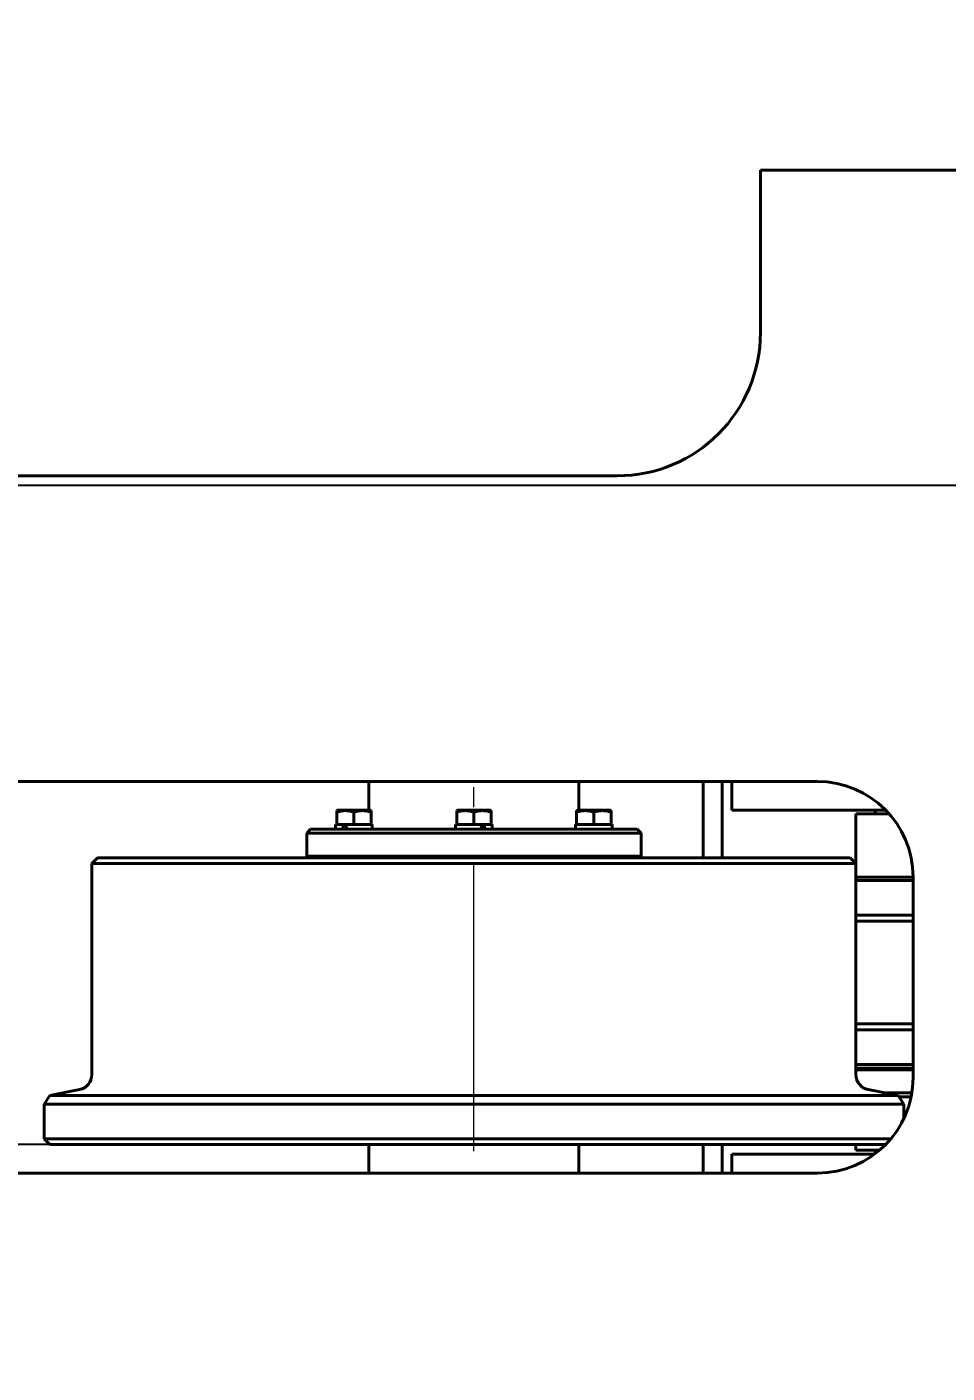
# Model space of a CAD drawing. Header units: millimetres. Extents: x 0 to 594, y 0 to 420.
# Drawn here: x 75.48 to 99.57, y 108.69 to 143.92 of the extents above; entities that cross this region are included whole.
import ezdxf

# ---------------------------------------------------------------- set-up
doc = ezdxf.new("R2010")
doc.units = ezdxf.units.MM
for name, pattern in [('K5LT_AXLED', [12, 7.5, -1.5, 1.5, -1.5]), ('K5LT_BASIC', [0]), ('K5LT_THIN', [0])]:
    doc.linetypes.add(name, pattern=pattern)
doc.layers.add('Системный слой', color=7, linetype='Continuous')
doc.styles.add('KDIMTEXTSTYLE', font='GOST_AU.SHX', dxfattribs={"width": 0.96, "oblique": 15, "height": 5})
doc.dimstyles.new('KDIMSTYLE (0.05)', dxfattribs={"dimtxt": 5, "dimasz": 1, "dimexe": 2, "dimexo": 0.0625, "dimgap": 1, "dimtad": 1, "dimlfac": 20, "dimtxsty": 'KDIMTEXTSTYLE', "dimsah": 1, "dimcen": 0.09, "dimdle": 1, "dimadec": 0, "dimazin": 0, "dimtfac": 0.667, "dimtmove": 0, "dimatfit": 3, "dimfxl": 1, "dimtvp": 1, "dimtolj": 1, "dimtzin": 0, "dimarcsym": 0})

# ---------------------------------------------------------------- blocks, each defined once
blk = doc.blocks.new('U271')
at = {"layer": 'Системный слой', "color": 150, "linetype": 'K5LT_BASIC', "lineweight": 40, "true_color": 0x0080ff}
for p, q in [((93.683, 124.172), (93.683, 122.172)), ((93.683, 114.672), (93.683, 113.922))]:
    blk.add_line(p, q, dxfattribs=at)
blk = doc.blocks.new('U274')
at = {"layer": 'Системный слой', "color": 150, "linetype": 'K5LT_BASIC', "lineweight": 40, "true_color": 0x0080ff}
for p, q in [((90.323, 123.047), (90.403, 123.047)), ((90.692, 123.047), (90.773, 123.047))]:
    blk.add_line(p, q, dxfattribs=at)
blk = doc.blocks.new('U275')
at = {"layer": 'Системный слой', "color": 150, "linetype": 'K5LT_BASIC', "lineweight": 40, "true_color": 0x0080ff}
for p, q in [((89.873, 123.047), (89.953, 123.047)), ((90.242, 123.047), (90.323, 123.047))]:
    blk.add_line(p, q, dxfattribs=at)
blk = doc.blocks.new('U276')
at = {"layer": 'Системный слой', "color": 150, "linetype": 'K5LT_BASIC', "lineweight": 40, "true_color": 0x0080ff}
for p, q in [((86.703, 123.047), (86.733, 123.047)), ((86.814, 123.047), (87.103, 123.047)), ((87.264, 123.047), (87.361, 123.047)), ((87.444, 123.047), (87.553, 123.047)), ((87.633, 123.047), (87.663, 123.047))]:
    blk.add_line(p, q, dxfattribs=at)
blk = doc.blocks.new('U314')
at = {"layer": 'Системный слой', "color": 150, "linetype": 'K5LT_BASIC', "lineweight": 40, "true_color": 0x0080ff}
for p, q in [((86.733, 123.047), (86.814, 123.047)), ((87.103, 123.047), (87.183, 123.047))]:
    blk.add_line(p, q, dxfattribs=at)
blk = doc.blocks.new('U315')
at = {"layer": 'Системный слой', "color": 150, "linetype": 'K5LT_BASIC', "lineweight": 40, "true_color": 0x0080ff}
for p, q in [((87.183, 123.047), (87.264, 123.047)), ((87.361, 123.047), (87.444, 123.047)), ((87.553, 123.047), (87.633, 123.047))]:
    blk.add_line(p, q, dxfattribs=at)
blk = doc.blocks.new('U316')
at = {"layer": 'Системный слой', "color": 150, "linetype": 'K5LT_BASIC', "lineweight": 40, "true_color": 0x0080ff}
for p, q in [((83.564, 123.047), (83.594, 123.047)), ((83.674, 123.047), (83.747, 123.047)), ((83.825, 123.047), (83.964, 123.047)), ((84.124, 123.047), (84.414, 123.047)), ((84.494, 123.047), (84.524, 123.047))]:
    blk.add_line(p, q, dxfattribs=at)
blk = doc.blocks.new('U333')
at = {"layer": 'Системный слой', "color": 150, "linetype": 'K5LT_BASIC', "lineweight": 40, "true_color": 0x0080ff}
for p, q in [((84.044, 123.047), (84.124, 123.047)), ((84.414, 123.047), (84.494, 123.047))]:
    blk.add_line(p, q, dxfattribs=at)
blk = doc.blocks.new('U334')
at = {"layer": 'Системный слой', "color": 150, "linetype": 'K5LT_BASIC', "lineweight": 40, "true_color": 0x0080ff}
for p, q in [((83.594, 123.047), (83.674, 123.047)), ((83.747, 123.047), (83.825, 123.047)), ((83.964, 123.047), (84.044, 123.047))]:
    blk.add_line(p, q, dxfattribs=at)
blk = doc.blocks.new('U335')
at = {"layer": 'Системный слой', "color": 150, "linetype": 'K5LT_BASIC', "lineweight": 40, "true_color": 0x0080ff}
for p, q in [((84.414, 123.422), (83.617, 123.422)), ((84.472, 123.422), (84.414, 123.422))]:
    blk.add_line(p, q, dxfattribs=at)
blk = doc.blocks.new('U336')
at = {"layer": 'Системный слой', "color": 150, "linetype": 'K5LT_BASIC', "lineweight": 40, "true_color": 0x0080ff}
for p, q in [((89.843, 123.047), (89.873, 123.047)), ((89.953, 123.047), (90.242, 123.047)), ((90.403, 123.047), (90.692, 123.047)), ((90.773, 123.047), (90.798, 123.047))]:
    blk.add_line(p, q, dxfattribs=at)
blk = doc.blocks.new('U344')
at = {"layer": 'Системный слой', "color": 150, "linetype": 'K5LT_BASIC', "lineweight": 40, "true_color": 0x0080ff}
for p, q in [((93.183, 122.172), (93.183, 124.172)), ((93.183, 113.922), (93.183, 114.672))]:
    blk.add_line(p, q, dxfattribs=at)
blk = doc.blocks.new('U360')
at = {"layer": 'Системный слой', "color": 150, "linetype": 'K5LT_BASIC', "lineweight": 40, "true_color": 0x0080ff}
for p, q in [((97.683, 123.322), (97.683, 123.422)), ((97.683, 114.427), (97.683, 114.522))]:
    blk.add_line(p, q, dxfattribs=at)
blk = doc.blocks.new('U387')
at = {"layer": 'Системный слой', "color": 30, "linetype": 'K5LT_AXLED', "lineweight": 18, "true_color": 0xff8000}
for q in [(106.183, 143.922), (94.183, 131.922), (106.183, 119.922), (118.183, 131.922)]:
    blk.add_line((106.183, 131.922), q, dxfattribs=at)
blk = doc.blocks.new('KDIMARROW_01')
at = {"layer": 'Системный слой'}
blk.add_hatch(color=0, dxfattribs=at).paths.add_polyline_path([(-5, -0.658), (0, 0), (-5, 0.658), (-4.5, 0)])
at = {"layer": 'Системный слой', "color": 0, "linetype": 'K5LT_THIN', "lineweight": 18}
for p, q in [((-4.5, 0), (-5, 0.658)), ((-5, 0.658), (0, 0)), ((0, 0), (-5, -0.658)), ((-5, -0.658), (-4.5, 0)), ((0, 0), (-1, 0))]:
    blk.add_line(p, q, dxfattribs=at)

msp = doc.modelspace()

# ---------------------------------------------------------------- linework, layer by layer
at = {"layer": 'Системный слой', "color": 150, "linetype": 'K5LT_BASIC', "lineweight": 40, "true_color": 0x0080ff}
for p, q in [((94.68349, 140.17208), (169.68349, 140.17208)), ((94.68349, 135.92208), (94.68349, 140.17208)), ((74.18349, 132.17208), (90.93349, 132.17208)), ((96.17753, 124.17208), (74.18349, 124.17208)), ((84.43349, 123.42208), (84.43349, 124.17208)), ((89.93349, 123.42208), (89.93349, 124.17208)), ((93.93349, 124.17208), (93.93349, 123.42208)), ((83.59414, 123.40909), (83.61664, 123.42208)), ((83.59414, 123.3689), (83.59414, 123.40909)), ((83.59414, 123.04708), (83.59414, 123.3689)), ((84.04414, 123.04708), (84.04414, 123.3689)), ((84.49414, 123.40909), (84.47164, 123.42208)), ((84.49414, 123.40909), (84.49414, 123.3689)), ((84.49414, 123.04708), (84.49414, 123.3689)), ((86.73349, 123.40909), (86.75599, 123.42208)), ((86.73349, 123.3689), (86.73349, 123.40909)), ((86.73349, 123.04708), (86.73349, 123.3689)), ((87.61099, 123.42208), (86.75599, 123.42208)), ((87.18349, 123.04708), (87.18349, 123.3689)), ((87.63349, 123.40909), (87.61099, 123.42208)), ((87.63349, 123.40909), (87.63349, 123.3689)), ((87.63349, 123.04708), (87.63349, 123.3689)), ((89.87283, 123.40909), (89.89533, 123.42208)), ((89.87283, 123.3689), (89.87283, 123.40909)), ((89.87283, 123.04708), (89.87283, 123.3689)), ((90.75033, 123.42208), (89.89533, 123.42208)), ((90.32283, 123.04708), (90.32283, 123.3689)), ((90.77283, 123.40909), (90.75033, 123.42208)), ((90.77283, 123.40909), (90.77283, 123.3689)), ((90.77283, 123.04708), (90.77283, 123.3689)), ((97.96289, 123.42208), (93.93349, 123.42208)), ((97.18349, 122.02208), (97.18349, 123.32208)), ((97.18349, 123.32208), (98.05569, 123.32208)), ((83.56414, 122.92208), (83.56414, 123.04708)), ((84.52414, 122.92208), (84.52414, 123.04708)), ((86.70349, 122.92208), (86.70349, 123.04708)), ((87.66349, 122.92208), (87.66349, 123.04708)), ((89.84283, 122.92208), (89.84283, 123.04708)), ((90.80224, 123.04708), (90.7978, 123.04708)), ((90.80224, 123.04708), (90.80057, 122.98458)), ((82.90849, 122.92208), (82.80849, 122.82208)), ((82.80849, 122.82208), (82.80849, 122.22208)), ((91.55849, 122.82208), (82.80849, 122.82208)), ((91.45849, 122.92208), (82.90849, 122.92208)), ((91.45849, 122.92208), (91.55849, 122.82208)), ((91.55849, 122.82208), (91.55849, 122.22208)), ((77.33349, 122.17208), (77.18349, 122.02208)), ((77.18349, 116.50008), (77.18349, 122.02208)), ((77.18349, 122.02208), (97.18349, 122.02208)), ((77.33349, 122.17208), (97.03349, 122.17208)), ((91.55849, 122.22208), (82.80849, 122.22208)), ((83.74414, 122.22208), (83.74414, 122.17208)), ((84.34414, 122.22208), (84.34414, 122.17208)), ((86.88349, 122.22208), (86.88349, 122.17208)), ((87.48349, 122.22208), (87.48349, 122.17208)), ((90.02283, 122.22208), (90.02283, 122.17208)), ((90.62283, 122.22208), (90.62283, 122.17208)), ((97.03349, 122.17208), (97.18349, 122.02208)), ((97.18349, 116.50008), (97.18349, 122.02208)), ((97.18349, 121.67208), (98.67753, 121.67208)), ((97.18349, 121.58133), (98.67753, 121.58133)), ((98.67753, 116.42208), (98.67753, 121.67208)), ((97.18349, 120.67208), (98.67753, 120.67208)), ((97.18349, 120.51256), (98.67753, 120.51256)), ((97.18349, 117.8316), (98.67753, 117.8316)), ((97.18349, 117.67208), (98.67753, 117.67208)), ((97.18349, 116.76283), (98.67753, 116.76283)), ((97.18349, 116.67208), (98.67753, 116.67208)), ((97.18349, 116.62208), (98.67753, 116.62208)), ((76.08057, 115.95158), (75.93349, 115.73095)), ((76.08057, 115.95158), (76.86193, 116.10785)), ((76.08057, 115.95158), (98.2864, 115.95158)), ((98.2864, 115.95158), (97.50504, 116.10785)), ((97.93388, 116.02208), (98.64532, 116.02208)), ((98.2864, 115.95158), (98.43349, 115.73095)), ((98.30606, 115.92208), (98.62702, 115.92208)), ((75.93349, 114.82208), (75.93349, 115.73095)), ((75.93349, 115.73095), (98.43349, 115.73095)), ((98.43349, 115.34474), (98.43349, 115.73095)), ((75.93349, 114.82208), (98.09847, 114.82208)), ((75.93349, 114.82208), (76.08349, 114.67208)), ((76.08349, 114.67208), (97.96289, 114.67208)), ((84.43349, 114.67208), (84.43349, 113.92208)), ((89.93349, 114.67208), (89.93349, 113.92208)), ((97.18349, 114.52208), (97.18349, 114.67208)), ((97.18349, 114.52208), (97.80234, 114.52208)), ((93.93349, 113.92208), (93.93349, 114.42208)), ((93.93349, 114.42208), (97.67753, 114.42208)), ((74.18349, 113.92208), (96.17753, 113.92208))]:
    msp.add_line(p, q, dxfattribs=at)
at = {"layer": 'Системный слой', "color": 30, "linetype": 'K5LT_AXLED', "lineweight": 18, "true_color": 0xff8000}
msp.add_line((87.18349, 114.50008), (87.18349, 124.02208), dxfattribs=at)
at = {"layer": 'Системный слой', "color": 7, "linetype": 'K5LT_THIN', "lineweight": 18}
for p, q in [((83.77797, 122.22208), (83.77797, 122.17208)), ((84.31032, 122.22208), (84.31032, 122.17208)), ((86.91732, 122.22208), (86.91732, 122.17208)), ((87.44966, 122.22208), (87.44966, 122.17208)), ((90.05666, 122.22208), (90.05666, 122.17208)), ((90.589, 122.22208), (90.589, 122.17208))]:
    msp.add_line(p, q, dxfattribs=at)
at = {"layer": 'Системный слой', "color": 150, "linetype": 'K5LT_BASIC', "lineweight": 40, "true_color": 0x0080ff}
for centre, radius, start, end in [((90.93349, 135.92208), 3.75, 270, 0), ((96.17753, 121.67208), 2.5, 0, 90), ((84.38349, 122.17208), 0.05, 0, 90), ((89.98349, 122.17208), 0.05, 90, 180), ((76.78349, 116.50008), 0.4, 281.309932, 0), ((96.17753, 116.42208), 2.5, 270, 0), ((97.58349, 116.50008), 0.4, 180, 258.690068)]:
    msp.add_arc(centre, radius, start, end, dxfattribs=at)
for centre, major_axis, ratio, start_param, end_param in [((84.04414, 122.85666), (-0.42795, 1.3169), 0.1650759, 1.3723092, 1.4675792), ((84.04414, 123.1125), (-0.42795, 1.3169), 0.1650759, 1.56682676, 1.66209676), ((87.18349, 122.85666), (-0.42795, 1.3169), 0.1650759, 4.70841941, 4.80368942), ((87.18349, 123.1125), (-0.42795, 1.3169), 0.1650759, 4.51390185, 4.60917186), ((90.32283, 122.85666), (0, 1.31879), 0.36397023, 4.76201276, 4.85728276)]:
    msp.add_ellipse(centre, major_axis=major_axis, ratio=ratio, start_param=start_param, end_param=end_param, dxfattribs=at)
for points, knots in [([(84.04414, 123.3689), (84.02557, 123.37509), (83.99995, 123.38284), (83.96181, 123.39243), (83.9312, 123.39888), (83.89749, 123.40417), (83.86746, 123.40732), (83.83974, 123.40893), (83.81357, 123.40926), (83.78796, 123.40843), (83.75936, 123.40631), (83.72701, 123.40227), (83.67018, 123.39193), (83.6259, 123.37948), (83.59414, 123.3689)], [0, 0, 0, 0, 1.90502276, 2.60689452, 3.8443326, 4.96854384, 5.9570695, 6.81329934, 7.70142944, 8.53318741, 9.33577528, 10.52418436, 11.73854707, 15, 15, 15, 15]), ([(84.49414, 123.3689), (84.47879, 123.37402), (84.4532, 123.3819), (84.41511, 123.39173), (84.3812, 123.39888), (84.35286, 123.40333), (84.32754, 123.40631), (84.3019, 123.40846), (84.27032, 123.40941), (84.24408, 123.4087), (84.2174, 123.40699), (84.18941, 123.40405), (84.14669, 123.39711), (84.09816, 123.38584), (84.06183, 123.37479), (84.04414, 123.3689)], [0, 0, 0, 0, 1.67981626, 2.78068749, 4.10062144, 5.2997801, 5.78516139, 6.77396186, 7.99981908, 9.10206657, 9.53045066, 10.80659157, 12.05516695, 14.06256115, 16, 16, 16, 16]), ([(87.18349, 123.3689), (87.16813, 123.37402), (87.14254, 123.3819), (87.10445, 123.39173), (87.07055, 123.39888), (87.0422, 123.40333), (87.01689, 123.40631), (86.99124, 123.40846), (86.95966, 123.40941), (86.93342, 123.4087), (86.90675, 123.40699), (86.87876, 123.40405), (86.83603, 123.39711), (86.7875, 123.38584), (86.75117, 123.37479), (86.73349, 123.3689)], [0, 0, 0, 0, 1.67981626, 2.78068749, 4.10062144, 5.2997801, 5.78516139, 6.77396186, 7.99981908, 9.10206657, 9.53045066, 10.80659157, 12.05516695, 14.06256115, 16, 16, 16, 16]), ([(87.63349, 123.3689), (87.61491, 123.37509), (87.58929, 123.38284), (87.55115, 123.39243), (87.52055, 123.39888), (87.48683, 123.40417), (87.4568, 123.40732), (87.42908, 123.40893), (87.40292, 123.40926), (87.37731, 123.40843), (87.34871, 123.40631), (87.31635, 123.40227), (87.25952, 123.39193), (87.21525, 123.37948), (87.18349, 123.3689)], [0, 0, 0, 0, 1.90502276, 2.60689452, 3.8443326, 4.96854384, 5.9570695, 6.81329934, 7.70142944, 8.53318741, 9.33577528, 10.52418436, 11.73854707, 15, 15, 15, 15]), ([(90.32283, 123.3689), (90.30747, 123.37402), (90.28188, 123.3819), (90.24379, 123.39173), (90.20989, 123.39888), (90.18154, 123.40333), (90.15623, 123.40631), (90.13058, 123.40846), (90.099, 123.40941), (90.07276, 123.4087), (90.04609, 123.40699), (90.0181, 123.40405), (89.97537, 123.39711), (89.92685, 123.38584), (89.89052, 123.37479), (89.87283, 123.3689)], [0, 0, 0, 0, 1.67981626, 2.78068749, 4.10062144, 5.2997801, 5.78516139, 6.77396186, 7.99981908, 9.10206657, 9.53045066, 10.80659157, 12.05516695, 14.06256115, 16, 16, 16, 16]), ([(90.77283, 123.3689), (90.75747, 123.37402), (90.73188, 123.3819), (90.69379, 123.39173), (90.65989, 123.39888), (90.63154, 123.40333), (90.60623, 123.40631), (90.58058, 123.40846), (90.549, 123.40941), (90.52276, 123.4087), (90.49609, 123.40699), (90.4681, 123.40405), (90.42537, 123.39711), (90.37685, 123.38584), (90.34052, 123.37479), (90.32283, 123.3689)], [0, 0, 0, 0, 1.67981626, 2.78068749, 4.10062144, 5.2997801, 5.78516139, 6.77396186, 7.99981908, 9.10206657, 9.53045066, 10.80659157, 12.05516695, 14.06256115, 16, 16, 16, 16])]:
    msp.add_open_spline(points, degree=3, knots=knots, dxfattribs=at)

# ---------------------------------------------------------------- block references
at = {"layer": 'Системный слой'}
for name in ['U387', 'U344', 'U271', 'U335', 'U360', 'U316', 'U334', 'U333', 'U276', 'U314', 'U315', 'U336', 'U275', 'U274']:
    msp.add_blockref(name, (0, 0), dxfattribs=at)

# ---------------------------------------------------------------- dimensions: what is measured, and where the dimension line sits
at = {"layer": 'Системный слой', "color": 7}
msp.add_linear_dim(base=(45.95261, 114.67208), p1=(106.18349, 131.92208), p2=(76.08349, 114.67208), angle=90, location=(45.95261, 123.29708), text='\\H3.5;\\W0.965;\\Q15;\\H3.5;\\W0.965;\\Q15;\\Q15;В2', dimstyle='KDIMSTYLE (0.05)', override={"dimexo": 0, "dimblk1": 'KDIMARROW_01', "dimblk2": 'KDIMARROW_01', "dimse1": 0, "dimse2": 0, "dimclrt": 7, "dimtolj": 1}, dxfattribs=at).render()
msp.add_linear_dim(base=(54.68349, 74.45456), p1=(209.68349, 119.92208), p2=(54.68349, 118.92208), location=(132.18349, 74.45456), text='\\H3.5;\\W0.965;\\Q15;\\H3.5;\\W0.965;\\Q15;\\Q15;А', dimstyle='KDIMSTYLE (0.05)', override={"dimexo": 0, "dimblk1": 'KDIMARROW_01', "dimblk2": 'KDIMARROW_01', "dimse1": 0, "dimse2": 0, "dimclrt": 7, "dimtolj": 1}, dxfattribs=at).render()

doc.saveas('drawing.dxf')
